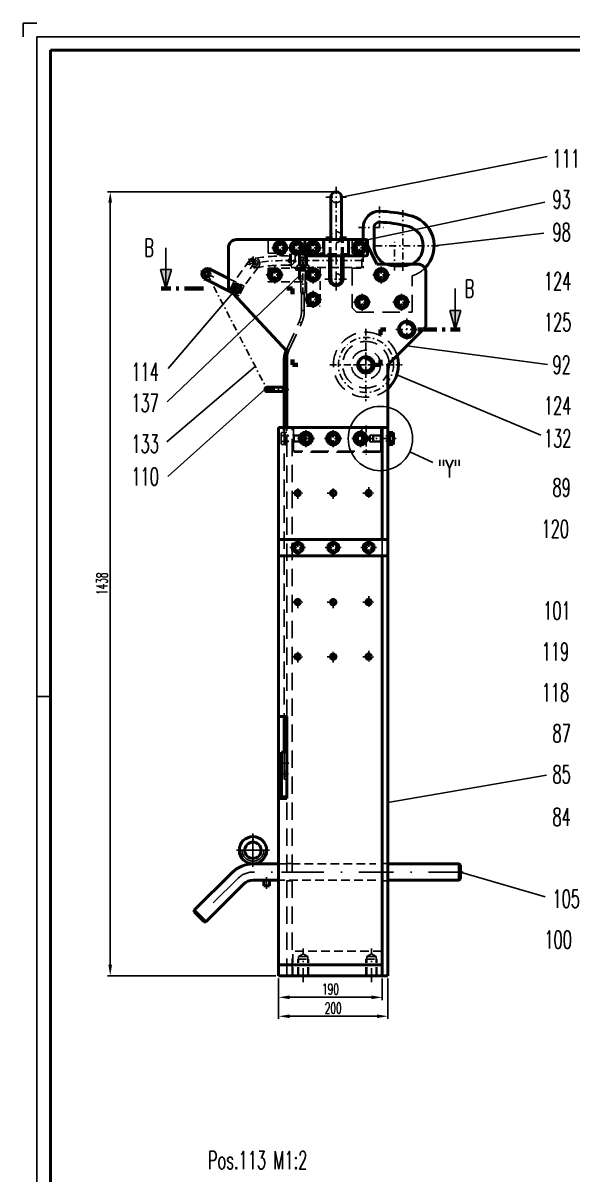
# Model space of a CAD drawing. Extents: x -620 to 569, y 5788 to 6629.
# Drawn here: x -620.4 to -418.9, y 6206.3 to 6628.8 of the extents above; entities that cross this region are included whole.
import ezdxf

# ---------------------------------------------------------------- set-up
doc = ezdxf.new("R2010")
doc.units = 0
doc.linetypes.add('STRICHPUNKT', pattern=[25.4, 12.7, -6.35, 0, -6.35])
doc.linetypes.add('VERDECKT', pattern=[9.525, 6.35, -3.175])
doc.layers.get('Defpoints').update_dxf_attribs({"linetype": 'CONTINUOUS'})
for name, color, linetype, lineweight in [('ACHSE', 150, 'STRICHPUNKT', 25), ('BEM', 6, 'CONTINUOUS', 25), ('SCHNITT', 1, 'STRICHPUNKT', 60), ('SCHRAFFUR', 252, 'CONTINUOUS', 13), ('TEXT_7', 1, 'CONTINUOUS', 60), ('VERDECKT', 2, 'VERDECKT', 25), ('VOLL_03', 6, 'CONTINUOUS', 25), ('VOLL_05', 7, 'CONTINUOUS', 40)]:
    doc.layers.add(name, color=color, linetype=linetype, lineweight=lineweight)
doc.layers.add('UMRISS05', color=3, linetype='CONTINUOUS')
doc.styles.add('ROMANS', font='romans.shx', dxfattribs={"width": 0.6, "height": 80})
doc.styles.get("Standard").update_dxf_attribs({"font": 'romans.shx', "width": 0.6})
doc.dimstyles.get("Standard").update_dxf_attribs({"dimtxt": 4, "dimasz": 4, "dimexe": 1, "dimexo": 1, "dimgap": 1, "dimtad": 1, "dimdsep": 46, "dimtxsty": 'Standard', "dimcen": 0, "dimclrd": 256, "dimclre": 256, "dimclrt": 256, "dimazin": 0, "dimtfac": 1, "dimtmove": 0, "dimatfit": 3, "dimfxl": 0, "dimtolj": 1, "dimtzin": 0, "dimarcsym": 0})

# ---------------------------------------------------------------- blocks, each defined once
blk = doc.blocks.new('*D211')
at = {"layer": 'BEM', "lineweight": -2}
for p, q in [((-526.71, 6278.43), (-526.71, 6263.55)), ((-486.71, 6278.43), (-486.71, 6263.55)), ((-522.71, 6264.55), (-490.71, 6264.55))]:
    blk.add_line(p, q, dxfattribs=at)
at = {"layer": 'BEM'}
for points in [[(-522.71, 6265.22), (-522.71, 6263.88), (-526.71, 6264.55)], [(-490.71, 6265.22), (-490.71, 6263.88), (-486.71, 6264.55)]]:
    blk.add_solid(points, dxfattribs=at)
at = {"layer": 'Defpoints', "color": 0}
for p in [(-526.71, 6279.43), (-486.71, 6279.43), (-486.71, 6264.55)]:
    blk.add_point(p, dxfattribs=at)
at = {"layer": 'BEM', "insert": (-506.71, 6267.55), "char_height": 4, "attachment_point": 5}
blk.add_mtext('\\A1;200', dxfattribs=at)
blk = doc.blocks.new('*D210')
at = {"layer": 'BEM', "lineweight": -2}
for p, q in [((-526.71, 6278.43), (-526.71, 6270.5)), ((-488.71, 6278.43), (-488.71, 6270.5)), ((-522.71, 6271.5), (-492.71, 6271.5))]:
    blk.add_line(p, q, dxfattribs=at)
at = {"layer": 'BEM'}
for points in [[(-522.71, 6272.17), (-522.71, 6270.83), (-526.71, 6271.5)], [(-492.71, 6272.17), (-492.71, 6270.83), (-488.71, 6271.5)]]:
    blk.add_solid(points, dxfattribs=at)
at = {"layer": 'Defpoints', "color": 0}
for p in [(-526.71, 6279.43), (-488.71, 6279.43), (-488.71, 6271.5)]:
    blk.add_point(p, dxfattribs=at)
at = {"layer": 'BEM', "insert": (-507.71, 6274.5), "char_height": 4, "attachment_point": 5}
blk.add_mtext('\\A1;190', dxfattribs=at)
blk = doc.blocks.new('*D191')
at = {"layer": 'BEM', "lineweight": -2}
for p, q in [((-506.61, 6566.93), (-589.43, 6566.93)), ((-588.43, 6283.43), (-588.43, 6562.93)), ((-527.71, 6279.43), (-589.43, 6279.43))]:
    blk.add_line(p, q, dxfattribs=at)
at = {"layer": 'BEM'}
for points in [[(-589.1, 6562.93), (-587.77, 6562.93), (-588.43, 6566.93)], [(-589.1, 6283.43), (-587.77, 6283.43), (-588.43, 6279.43)]]:
    blk.add_solid(points, dxfattribs=at)
at = {"layer": 'Defpoints', "color": 0}
for p in [(-588.43, 6566.93), (-505.61, 6566.93), (-526.71, 6279.43)]:
    blk.add_point(p, dxfattribs=at)
at = {"layer": 'BEM', "insert": (-591.43, 6423.18), "char_height": 4, "attachment_point": 5, "rotation": 90}
blk.add_mtext('\\A1;1438', dxfattribs=at)

msp = doc.modelspace()

# ---------------------------------------------------------------- linework, layer by layer
at = {"layer": 'ACHSE', "ltscale": 0.2}
for p, q in [((-505.6148, 6568.7257), (-505.6148, 6531.1417)), ((-509.4068, 6564.9337), (-501.8228, 6564.9337)), ((-489.7148, 6561.5338), (-489.7148, 6552.1361)), ((-481.2148, 6560.2033), (-481.2148, 6538.0032)), ((-497.4149, 6553.8337), (-488.101, 6553.8337)), ((-526.1148, 6549.5499), (-526.1148, 6543.3176)), ((-520.1148, 6549.5499), (-520.1148, 6543.3176)), ((-514.1148, 6549.5499), (-514.1148, 6543.3176)), ((-501.8228, 6550.3337), (-509.4068, 6550.3337)), ((-497.1148, 6549.5499), (-497.1148, 6543.3176)), ((-484.2148, 6538.0094), (-484.2148, 6548.6417)), ((-529.231, 6546.4337), (-522.9987, 6546.4337)), ((-523.231, 6546.4337), (-516.9987, 6546.4337)), ((-517.7628, 6538.5976), (-517.7628, 6544.7536)), ((-517.231, 6546.4337), (-510.9987, 6546.4337)), ((-500.231, 6546.4337), (-493.9987, 6546.4337)), ((-468.1051, 6547.0936), (-493.2853, 6547.0936)), ((-537.7403, 6542.3058), (-533.5189, 6539.1876)), ((-537.1887, 6538.636), (-534.0705, 6542.8574)), ((-536.079, 6543.2588), (-535.1802, 6538.2346)), ((-496.2788, 6541.6752), (-524.1698, 6541.6752)), ((-522.5759, 6544.2257), (-522.7497, 6539.1247)), ((-522.6628, 6542.5903), (-522.6628, 6540.7601)), ((-517.8148, 6529.247), (-517.8148, 6543.8599)), ((-517.8148, 6529.247), (-517.8148, 6543.8599)), ((-550.5091, 6535.6102), (-555.2079, 6537.9481)), ((-551.6896, 6539.1285), (-554.0274, 6534.4298)), ((-552.8585, 6536.7791), (-530.9148, 6494.4337)), ((-531.231, 6536.4337), (-524.9987, 6536.4337)), ((-528.1148, 6539.5499), (-528.1148, 6533.3176)), ((-517.231, 6536.4337), (-510.9987, 6536.4337)), ((-514.1148, 6539.5499), (-514.1148, 6533.3176)), ((-492.231, 6536.4337), (-485.9987, 6536.4337)), ((-489.1148, 6539.5499), (-489.1148, 6533.3176)), ((-540.5332, 6530.6468), (-543.6965, 6532.2207)), ((-541.3279, 6533.0154), (-542.9017, 6529.8521)), ((-542.1148, 6533.666), (-542.1148, 6529.2015)), ((-509.8213, 6534.9337), (-501.4083, 6534.9337)), ((-501.8228, 6534.9337), (-509.4068, 6534.9337)), ((-505.6148, 6530.7272), (-505.6148, 6535.52)), ((-544.3471, 6531.4337), (-539.8826, 6531.4337)), ((-517.231, 6527.4337), (-510.9987, 6527.4337)), ((-514.1148, 6530.5499), (-514.1148, 6524.3176)), ((-496.1148, 6529.5499), (-496.1148, 6523.3176)), ((-481.7148, 6529.5499), (-481.7148, 6523.3176)), ((-499.231, 6526.4337), (-492.9987, 6526.4337)), ((-484.831, 6526.4337), (-478.5987, 6526.4337)), ((-479.7148, 6520.4261), (-479.7148, 6512.4414)), ((-494.7148, 6516.7266), (-494.7148, 6490.1409)), ((-483.7072, 6516.4337), (-475.7225, 6516.4337)), ((-494.7148, 6507.4261), (-494.7148, 6499.4414)), ((-508.0077, 6503.4337), (-481.422, 6503.4337)), ((-498.7072, 6503.4337), (-490.7225, 6503.4337)), ((-522.9731, 6494.4337), (-532.2695, 6494.4337)), ((-530.9148, 6495.7884), (-530.9148, 6493.0791)), ((-494.6148, 6481.1865), (-494.6148, 6470.5468)), ((-516.7148, 6473.3005), (-516.7148, 6479.567)), ((-506.7148, 6473.3005), (-506.7148, 6479.567)), ((-496.7148, 6479.567), (-496.7148, 6473.3005)), ((-519.8481, 6476.4337), (-513.5815, 6476.4337)), ((-509.8481, 6476.4337), (-503.5815, 6476.4337)), ((-499.8481, 6476.4337), (-483.6013, 6476.4337)), ((-521.8779, 6456.4337), (-517.5517, 6456.4337)), ((-519.7148, 6454.2706), (-519.7148, 6458.5969)), ((-508.8779, 6456.4337), (-504.5517, 6456.4337)), ((-506.7148, 6454.2706), (-506.7148, 6458.5969)), ((-495.8779, 6456.4337), (-491.5517, 6456.4337)), ((-493.7148, 6458.5969), (-493.7148, 6454.2706)), ((-519.7148, 6439.3189), (-519.7148, 6433.5486)), ((-506.7148, 6439.3189), (-506.7148, 6433.5486)), ((-493.7148, 6439.3189), (-493.7148, 6433.5486)), ((-522.6, 6436.4337), (-516.8296, 6436.4337)), ((-509.6, 6436.4337), (-503.8296, 6436.4337)), ((-496.6, 6436.4337), (-490.8296, 6436.4337)), ((-519.7148, 6414.2706), (-519.7148, 6418.5969)), ((-506.7148, 6414.2706), (-506.7148, 6418.5969)), ((-493.7148, 6418.5969), (-493.7148, 6414.2706)), ((-521.8779, 6416.4337), (-517.5517, 6416.4337)), ((-508.8779, 6416.4337), (-504.5517, 6416.4337)), ((-495.8779, 6416.4337), (-491.5517, 6416.4337)), ((-521.8779, 6396.4337), (-517.5517, 6396.4337)), ((-519.7148, 6394.2706), (-519.7148, 6398.5969)), ((-508.8779, 6396.4337), (-504.5517, 6396.4337)), ((-506.7148, 6394.2706), (-506.7148, 6398.5969)), ((-495.8779, 6396.4337), (-491.5517, 6396.4337)), ((-493.7148, 6398.5969), (-493.7148, 6394.2706))]:
    msp.add_line(p, q, dxfattribs=at)
at = {"layer": 'ACHSE'}
for p, q in [((-522.9481, 6357.3896), (-526.4389, 6357.3896)), ((-525.4031, 6353.4875), (-523.1091, 6353.4875)), ((-536.1148, 6331.5284), (-536.1148, 6319.3391)), ((-542.2095, 6325.4337), (-530.0202, 6325.4337)), ((-459.1148, 6317.4337), (-536.0437, 6317.4337)), ((-519.7148, 6317.4337), (-525.7148, 6317.4337)), ((-484.7148, 6317.4337), (-490.7148, 6317.4337)), ((-541.7006, 6315.0906), (-556.4996, 6300.2916)), ((-531.1148, 6315.6), (-531.1148, 6311.329))]:
    msp.add_line(p, q, dxfattribs=at)
at = {"layer": 'ACHSE', "ltscale": 0.4}
for p, q in [((-517.7148, 6277.0537), (-517.7148, 6289.3518)), ((-492.7148, 6277.0537), (-492.7148, 6289.3518))]:
    msp.add_line(p, q, dxfattribs=at)
at = {"layer": 'ACHSE', "ltscale": 0.2}
msp.add_circle((-494.7148, 6503.4337), 10.1, dxfattribs=at)
at = {"layer": 'ACHSE'}
msp.add_circle((-536.1148, 6325.4337), 4, dxfattribs=at)
at = {"layer": 'ACHSE', "ltscale": 0.2}
msp.add_arc((-524.7638, 6480.011), 61.7, 85.678626, 102.513068, dxfattribs=at)
at = {"layer": 'ACHSE'}
msp.add_arc((-536.0437, 6309.4337), 8, 90, 135, dxfattribs=at)
at = {"layer": 'BEM'}
for p, q in [((-503.6148, 6564.9337), (-428.2773, 6579.8492)), ((-494.2905, 6549.258), (-429.1797, 6563.1909)), ((-469.7148, 6547.0936), (-429.4968, 6551.7516)), ((-567.5119, 6489.876), (-519.3648, 6535.9337)), ((-542.1148, 6531.4337), (-567.1883, 6502.0973)), ((-479.7148, 6510.4337), (-428.1994, 6503.633)), ((-535.2728, 6502.8434), (-567.6371, 6475.285)), ((-430.6123, 6477.6847), (-483.3579, 6499.85)), ((-531.7148, 6494.4337), (-567.3378, 6462.4868)), ((-470.1885, 6467.666), (-478.6674, 6471.5326)), ((-486.7148, 6342.9307), (-428.5373, 6352.9556)), ((-460.1148, 6317.4337), (-429.0184, 6308.3244))]:
    msp.add_line(p, q, dxfattribs=at)
msp.add_circle((-489.4148, 6476.4337), 11.8122, dxfattribs=at)
for centre in [(-519.7148, 6456.4337), (-506.7148, 6456.4337), (-493.7148, 6456.4337), (-519.7148, 6416.4337), (-506.7148, 6416.4337), (-493.7148, 6416.4337), (-519.7148, 6396.4337), (-506.7148, 6396.4337), (-493.7148, 6396.4337)]:
    msp.add_arc(centre, 1.2, 75, 345, dxfattribs=at)
at = {"layer": 'SCHNITT'}
for p, q in [((-566.2541, 6531.4337), (-569.7541, 6531.4337)), ((-563.2541, 6531.4337), (-564.2541, 6531.4337)), ((-554.2541, 6531.4337), (-561.2541, 6531.4337)), ((-523.6539, 6531.4337), (-521.6539, 6531.4337)), ((-521.6539, 6529.4337), (-521.6539, 6531.4337)), ((-489.3886, 6514.4337), (-489.3886, 6516.4337)), ((-487.3886, 6516.4337), (-489.3886, 6516.4337)), ((-475.7225, 6516.4337), (-468.7225, 6516.4337)), ((-466.7225, 6516.4337), (-465.7225, 6516.4337)), ((-463.7225, 6516.4337), (-460.2225, 6516.4337)), ((-521.6539, 6503.4337), (-521.6539, 6505.4337)), ((-519.6539, 6503.4337), (-521.6539, 6503.4337)), ((-489.3886, 6503.4337), (-491.3886, 6503.4337)), ((-489.3886, 6505.2839), (-489.3886, 6503.4337))]:
    msp.add_line(p, q, dxfattribs=at)
at = {"layer": 'SCHRAFFUR'}
msp.add_line((-524.7148, 6504.7745), (-523.7148, 6504.7745), dxfattribs=at)
at = {"layer": 'UMRISS05'}
for p, q in [((-568.0041, 6531.4337), (-568.0041, 6546.4337)), ((-568.0041, 6538.4337), (-570.0041, 6538.4337)), ((-570.0041, 6538.4337), (-568.0041, 6531.4337)), ((-568.0041, 6538.4337), (-566.0041, 6538.4337)), ((-566.0041, 6538.4337), (-568.0041, 6531.4337)), ((-461.9725, 6516.4337), (-461.9725, 6531.4337)), ((-461.9725, 6523.4337), (-463.9725, 6523.4337)), ((-463.9725, 6523.4337), (-461.9725, 6516.4337)), ((-461.9725, 6523.4337), (-459.9725, 6523.4337)), ((-459.9725, 6523.4337), (-461.9725, 6516.4337))]:
    msp.add_line(p, q, dxfattribs=at)
for points in [[(-566.0041, 6538.4337), (-570.0041, 6538.4337), (-568.0041, 6531.4337)], [(-463.9725, 6523.4337), (-459.9725, 6523.4337), (-461.9725, 6516.4337)]]:
    msp.add_solid(points, dxfattribs=at)
at = {"layer": 'VERDECKT'}
for p, q in [((-530.5148, 6549.4337), (-530.5148, 6544.4337)), ((-499.7148, 6549.4337), (-499.7148, 6544.4337)), ((-494.1148, 6547.3883), (-495.1148, 6549.4337)), ((-530.5148, 6544.4337), (-510.5148, 6544.4337)), ((-519.2128, 6544.1752), (-519.3128, 6544.0752)), ((-519.3128, 6544.0752), (-519.3128, 6539.9752)), ((-516.3128, 6544.1752), (-519.2128, 6544.1752)), ((-518.7128, 6544.0752), (-518.8128, 6544.1752)), ((-518.7128, 6544.0752), (-518.7128, 6539.5752)), ((-516.8128, 6544.0752), (-518.7128, 6544.0752)), ((-518.6148, 6530.0183), (-518.6148, 6542.2183)), ((-517.0148, 6530.0183), (-517.0148, 6542.2183)), ((-516.8128, 6544.0752), (-516.7128, 6544.1752)), ((-516.8128, 6544.0752), (-516.8128, 6539.5752)), ((-516.2128, 6544.0752), (-516.3128, 6544.1752)), ((-516.2128, 6544.0752), (-516.2128, 6539.9752)), ((-519.9128, 6539.8752), (-519.8128, 6539.9752)), ((-519.9128, 6539.8752), (-519.9128, 6539.2752)), ((-519.9128, 6539.2752), (-519.8128, 6539.1752)), ((-515.7128, 6539.9752), (-519.8128, 6539.9752)), ((-519.8128, 6539.1752), (-515.7128, 6539.1752)), ((-519.1128, 6539.1752), (-518.7128, 6539.5752)), ((-518.7648, 6538.9337), (-518.7648, 6533.9337)), ((-518.7648, 6538.9337), (-518.7648, 6533.9337)), ((-518.7128, 6539.5752), (-516.8128, 6539.5752)), ((-516.8648, 6538.9337), (-516.8648, 6533.9337)), ((-516.8648, 6538.9337), (-516.8648, 6533.9337)), ((-516.4128, 6539.1752), (-516.8128, 6539.5752)), ((-515.6128, 6539.8752), (-515.7128, 6539.9752)), ((-515.7128, 6539.1752), (-515.6128, 6539.2752)), ((-515.6128, 6539.8752), (-515.6128, 6539.2752)), ((-499.7148, 6538.9337), (-499.7148, 6524.4337)), ((-484.2148, 6539.5936), (-481.2148, 6539.5936)), ((-477.7148, 6522.8337), (-477.7148, 6536.1392)), ((-543.0145, 6534.1153), (-544.6156, 6530.8972)), ((-516.5148, 6533.9337), (-516.5148, 6524.9337)), ((-543.8306, 6530.0536), (-541.2151, 6528.7522)), ((-518.6148, 6530.0183), (-517.0148, 6530.0183)), ((-518.3148, 6523.3469), (-518.3148, 6530.0183)), ((-517.3148, 6523.3469), (-517.3148, 6530.0183)), ((-518.3148, 6523.3469), (-517.3148, 6523.3469)), ((-499.7148, 6524.4337), (-498.1148, 6522.8337)), ((-523.719, 6509.3478), (-519.2201, 6519.1893)), ((-519.2201, 6519.1893), (-518.3106, 6518.7736)), ((-498.1148, 6522.8337), (-477.7148, 6522.8337)), ((-522.8096, 6508.9321), (-518.3106, 6518.7736)), ((-523.719, 6509.3478), (-522.8096, 6508.9321)), ((-524.7148, 6480.4337), (-524.7148, 6374.4337)), ((-523.7148, 6374.4337), (-523.7148, 6480.4337)), ((-521.7148, 6279.4337), (-521.7148, 6480.4337)), ((-496.2148, 6480.4337), (-496.2148, 6471.4337)), ((-489.2148, 6471.8337), (-521.2148, 6471.8337)), ((-489.6148, 6471.4337), (-520.8148, 6471.4337)), ((-523.7148, 6279.4337), (-523.7148, 6344.4337))]:
    msp.add_line(p, q, dxfattribs=at)
at = {"layer": 'VERDECKT', "ltscale": 0.5}
for p, q in [((-510.5148, 6549.4337), (-510.5148, 6544.4337)), ((-508.1148, 6543.4337), (-508.1148, 6549.4337)), ((-507.6148, 6543.4337), (-507.6148, 6549.4337)), ((-503.6148, 6543.4337), (-503.6148, 6549.4337)), ((-503.1148, 6543.4337), (-503.1148, 6549.4337)), ((-499.7148, 6544.4337), (-495.7148, 6544.4337)), ((-495.7148, 6544.4337), (-495.7148, 6538.9337)), ((-537.2383, 6541.935), (-543.0145, 6534.1153)), ((-522.1628, 6544.1752), (-522.1628, 6542.6752)), ((-496.1628, 6544.1752), (-522.1628, 6544.1752)), ((-522.1628, 6542.6752), (-522.1628, 6539.1752)), ((-520.6628, 6544.1752), (-520.6628, 6539.1752)), ((-518.7128, 6544.1752), (-518.7128, 6539.1752)), ((-518.7128, 6544.1752), (-518.7128, 6539.1752)), ((-516.8128, 6544.1752), (-516.8128, 6539.1752)), ((-516.8128, 6544.1752), (-516.8128, 6539.1752)), ((-496.1628, 6539.1752), (-496.1628, 6544.1752)), ((-534.0209, 6539.5584), (-539.378, 6532.306)), ((-530.5148, 6538.9337), (-530.5148, 6533.9337)), ((-530.5148, 6538.9337), (-511.5148, 6538.9337)), ((-522.1628, 6539.1752), (-496.1628, 6539.1752)), ((-520.3648, 6538.9337), (-520.3648, 6538.1337)), ((-520.3648, 6538.7337), (-515.2648, 6538.7337)), ((-520.3648, 6538.1337), (-515.2648, 6538.1337)), ((-519.5648, 6538.1337), (-519.3648, 6537.9337)), ((-519.3648, 6537.9337), (-516.2648, 6537.9337)), ((-519.3648, 6537.9337), (-519.3648, 6533.9337)), ((-516.0648, 6538.1337), (-516.2648, 6537.9337)), ((-516.2648, 6537.9337), (-516.2648, 6533.9337)), ((-515.2648, 6538.9337), (-515.2648, 6538.1337)), ((-511.5148, 6538.9337), (-511.5148, 6524.9337)), ((-499.7148, 6538.9337), (-495.7148, 6538.9337)), ((-545.1148, 6535.1602), (-539.378, 6532.306)), ((-539.4333, 6532.3334), (-541.2151, 6528.7522)), ((-530.5148, 6533.9337), (-516.5148, 6533.9337)), ((-516.5148, 6524.9337), (-511.5148, 6524.9337)), ((-525.7779, 6474.8004), (-525.7779, 6478.0671)), ((-524.3563, 6478.6116), (-525.6173, 6478.6116)), ((-524.3563, 6477.5226), (-525.6173, 6477.5226)), ((-524.3563, 6478.2829), (-524.3563, 6478.6116)), ((-524.3563, 6474.384), (-524.3563, 6478.6116)), ((-524.2148, 6477.987), (-524.3563, 6477.987)), ((-524.0148, 6478.8337), (-524.2148, 6478.6337)), ((-524.2148, 6474.2337), (-524.2148, 6478.6337)), ((-524.2148, 6474.8805), (-524.2148, 6477.987)), ((-524.0148, 6474.0337), (-524.0148, 6478.8337)), ((-523.7148, 6478.8337), (-524.0148, 6478.8337)), ((-523.7148, 6474.0337), (-523.7148, 6478.8337)), ((-518.4356, 6477.6337), (-523.7148, 6477.6337)), ((-518.2148, 6477.4129), (-523.7148, 6477.4129)), ((-521.2148, 6477.8837), (-521.0148, 6477.6837)), ((-521.0148, 6475.1837), (-521.0148, 6477.6837)), ((-517.2148, 6477.6837), (-521.0148, 6477.6837)), ((-518.4356, 6477.6337), (-518.4356, 6475.2337)), ((-518.4356, 6477.6337), (-518.2148, 6477.4129)), ((-518.2148, 6475.4545), (-518.2148, 6477.4129)), ((-517.2148, 6477.6837), (-516.4637, 6476.4337)), ((-517.2148, 6477.6837), (-517.2148, 6475.1837)), ((-493.2148, 6477.6837), (-493.9659, 6476.4337)), ((-493.2148, 6477.6837), (-493.2148, 6475.1837)), ((-493.2148, 6477.6837), (-489.4148, 6477.6837)), ((-491.994, 6477.6337), (-492.2148, 6477.4129)), ((-492.2148, 6475.4545), (-492.2148, 6477.4129)), ((-492.2148, 6477.4129), (-486.7148, 6477.4129)), ((-491.994, 6477.6337), (-491.994, 6475.2337)), ((-491.994, 6477.6337), (-486.7148, 6477.6337)), ((-489.2148, 6477.8837), (-489.4148, 6477.6837)), ((-489.4148, 6475.1837), (-489.4148, 6477.6837)), ((-524.3563, 6475.3448), (-525.6173, 6475.3448)), ((-524.3563, 6474.2559), (-525.6173, 6474.2559)), ((-524.2148, 6474.8805), (-524.3563, 6474.8805)), ((-524.3563, 6474.7127), (-524.3563, 6474.2559)), ((-524.2148, 6474.2337), (-524.0148, 6474.0337)), ((-523.7148, 6474.0337), (-524.0148, 6474.0337)), ((-518.2148, 6475.4545), (-523.7148, 6475.4545)), ((-518.4356, 6475.2337), (-523.7148, 6475.2337)), ((-521.2148, 6474.9837), (-521.0148, 6475.1837)), ((-517.2148, 6475.1837), (-521.0148, 6475.1837)), ((-518.4356, 6475.2337), (-518.2148, 6475.4545)), ((-517.2148, 6475.1837), (-516.4637, 6476.4337)), ((-493.2148, 6475.1837), (-493.9659, 6476.4337)), ((-493.2148, 6475.1837), (-489.4148, 6475.1837)), ((-491.994, 6475.2337), (-492.2148, 6475.4545)), ((-492.2148, 6475.4545), (-486.7148, 6475.4545)), ((-491.994, 6475.2337), (-486.7148, 6475.2337)), ((-489.2148, 6474.9837), (-489.4148, 6475.1837)), ((-526.7148, 6320.4337), (-491.1148, 6320.4337)), ((-521.7148, 6320.6337), (-523.7148, 6320.6337)), ((-486.7148, 6320.6337), (-488.7148, 6320.6337)), ((-491.1148, 6314.4337), (-526.7148, 6314.4337)), ((-521.7148, 6314.2337), (-523.7148, 6314.2337)), ((-486.7148, 6314.2337), (-488.7148, 6314.2337)), ((-521.5148, 6279.4337), (-521.5148, 6288.4337)), ((-488.9148, 6288.4337), (-521.5148, 6288.4337)), ((-517.7148, 6287.433), (-519.4088, 6286.4152)), ((-517.7148, 6287.433), (-516.0208, 6286.4152)), ((-492.7148, 6287.433), (-494.4088, 6286.4152)), ((-492.7148, 6287.433), (-491.0208, 6286.4152)), ((-488.9148, 6288.4337), (-488.9148, 6279.4337)), ((-519.7148, 6285.433), (-515.7148, 6285.433)), ((-519.7148, 6279.4337), (-519.7148, 6285.433)), ((-519.4088, 6286.4152), (-516.0208, 6286.4152)), ((-519.4088, 6279.4337), (-519.4088, 6286.4152)), ((-516.0208, 6279.4337), (-516.0208, 6286.4152)), ((-515.7148, 6279.4337), (-515.7148, 6285.433)), ((-494.7148, 6279.4337), (-494.7148, 6285.433)), ((-494.7148, 6285.433), (-490.7148, 6285.433)), ((-494.4088, 6279.4337), (-494.4088, 6286.4152)), ((-494.4088, 6286.4152), (-491.0208, 6286.4152)), ((-491.0208, 6279.4337), (-491.0208, 6286.4152)), ((-490.7148, 6279.4337), (-490.7148, 6285.433))]:
    msp.add_line(p, q, dxfattribs=at)
at = {"layer": 'VERDECKT', "ltscale": 2}
for p, q in [((-524.7148, 6495.2337), (-524.7148, 6493.6337)), ((-521.2148, 6480.4337), (-521.2148, 6471.8337)), ((-489.2148, 6480.4337), (-489.2148, 6471.8337)), ((-521.2148, 6471.8337), (-520.8148, 6471.4337)), ((-489.6148, 6471.4337), (-489.2148, 6471.8337)), ((-488.7148, 6439.4337), (-488.7148, 6433.4337)), ((-524.7148, 6361.3896), (-524.7148, 6351.4875)), ((-524.7148, 6354.3375), (-523.7148, 6354.3375)), ((-524.7148, 6352.6375), (-523.7148, 6352.6375)), ((-524.7148, 6351.4875), (-523.7148, 6351.4875))]:
    msp.add_line(p, q, dxfattribs=at)
at = {"layer": 'VERDECKT', "ltscale": 0.5}
for centre, radius in [((-505.6148, 6550.3337), 2), ((-526.1148, 6546.4337), 1.5647), ((-526.1148, 6546.4337), 1.3), ((-526.1148, 6546.4337), 1.2), ((-520.1148, 6546.4337), 1.5647), ((-520.1148, 6546.4337), 1.3), ((-520.1148, 6546.4337), 1.2), ((-514.1148, 6546.4337), 1.5647), ((-514.1148, 6546.4337), 1.3), ((-514.1148, 6546.4337), 1.2), ((-497.1148, 6546.4337), 1.5647), ((-497.1148, 6546.4337), 1.3), ((-497.1148, 6546.4337), 1.2), ((-535.6296, 6540.7467), 1.3), ((-535.6296, 6540.7467), 0.65), ((-535.6296, 6540.7467), 0.6), ((-535.6296, 6540.7467), 0.478), ((-522.6628, 6541.6752), 0.6), ((-522.6628, 6541.6752), 0.5), ((-528.1148, 6536.4337), 1.5647), ((-528.1148, 6536.4337), 1.3), ((-528.1148, 6536.4337), 1.2), ((-514.1148, 6536.4337), 1.5647), ((-514.1148, 6536.4337), 1.3), ((-514.1148, 6536.4337), 1.2), ((-514.1148, 6527.4337), 1.5647), ((-514.1148, 6527.4337), 1.3), ((-514.1148, 6527.4337), 1.2), ((-516.7148, 6476.4337), 1.5647), ((-516.7148, 6476.4337), 1.3), ((-516.7148, 6476.4337), 1.2), ((-506.7148, 6476.4337), 1.5647), ((-506.7148, 6476.4337), 1.3), ((-506.7148, 6476.4337), 1.2), ((-496.7148, 6476.4337), 1.5647), ((-496.7148, 6476.4337), 1.3), ((-496.7148, 6476.4337), 1.2)]:
    msp.add_circle(centre, radius, dxfattribs=at)
at = {"layer": 'VERDECKT', "ltscale": 0.2}
for centre, radius in [((-489.1148, 6536.4337), 1.5647), ((-489.1148, 6536.4337), 1.3), ((-489.1148, 6536.4337), 1.2), ((-496.1148, 6526.4337), 1.5647), ((-496.1148, 6526.4337), 1.3), ((-496.1148, 6526.4337), 1.2), ((-481.7148, 6526.4337), 1.5647), ((-481.7148, 6526.4337), 1.3), ((-481.7148, 6526.4337), 1.2), ((-519.7148, 6436.4337), 1.5647), ((-519.7148, 6436.4337), 1.3), ((-519.7148, 6436.4337), 1.2), ((-506.7148, 6436.4337), 1.5647), ((-506.7148, 6436.4337), 1.3), ((-506.7148, 6436.4337), 1.2), ((-493.7148, 6436.4337), 1.5647), ((-493.7148, 6436.4337), 1.3), ((-493.7148, 6436.4337), 1.2)]:
    msp.add_circle(centre, radius, dxfattribs=at)
at = {"layer": 'VERDECKT'}
for centre, radius in [((-542.1148, 6531.4337), 1.1), ((-542.1148, 6531.4337), 1), ((-479.7148, 6516.4337), 2.1), ((-479.7148, 6516.4337), 2), ((-494.7148, 6503.5036), 8.5302), ((-494.7148, 6503.5036), 5.3302), ((-494.7148, 6503.4337), 2.1), ((-494.7148, 6503.4337), 2.1), ((-494.7148, 6503.4337), 2)]:
    msp.add_circle(centre, radius, dxfattribs=at)
for centre, radius, start, end in [((-505.6148, 6564.9337), 2, 180, 0), ((-484.2148, 6547.0936), 7.5, 242.620761, 270), ((-481.2148, 6547.0936), 7.5, 270, 297.379239), ((-481.2148, 6547.0936), 11.5, 287.718932, 314.777214), ((-528.3148, 6523.3469), 10, 335.432829, 0), ((-528.3148, 6523.3469), 11, 335.432829, 0), ((-494.7148, 6503.5036), 11.9302, 16.425384, 312.110991), ((-513.7148, 6504.7745), 11, 155.432829, 158.973409), ((-513.7148, 6504.7745), 10, 155.432829, 180)]:
    msp.add_arc(centre, radius, start, end, dxfattribs=at)
at = {"layer": 'VERDECKT', "ltscale": 0.5}
for centre, radius, start, end in [((-526.1148, 6546.4337), 0.986, 75, 345), ((-520.1148, 6546.4337), 0.986, 75, 345), ((-514.1148, 6546.4337), 0.986, 75, 345), ((-497.1148, 6546.4337), 0.986, 75, 345), ((-535.6296, 6540.7467), 1.7, 100.14309, 280.14309), ((-535.6296, 6540.7467), 2, 323.547796, 143.547796), ((-535.6296, 6540.7467), 0.6, 259.095847, 169.095847), ((-524.7638, 6480.011), 63.4, 88.048604, 100.14309), ((-522.6628, 6541.6752), 1.7, 268.048604, 88.048604), ((-517.8148, 6542.2183), 0.8, 0, 180), ((-517.8148, 6542.2183), 0.8, 0, 180), ((-524.7638, 6480.011), 60, 88.048604, 100.14309), ((-528.1148, 6536.4337), 0.986, 75, 345), ((-514.1148, 6536.4337), 0.986, 75, 345), ((-505.6148, 6534.9337), 2, 0, 180), ((-514.1148, 6527.4337), 0.986, 75, 345), ((-524.7747, 6478.0671), 1.0032, 147.13278, 212.86722), ((-522.0058, 6476.4337), 3.7721, 163.22135, 196.77865), ((-516.7148, 6476.4337), 0.986, 75, 345), ((-506.7148, 6476.4337), 0.986, 75, 345), ((-496.7148, 6476.4337), 0.986, 75, 345), ((-524.7747, 6474.8004), 1.0032, 147.13278, 212.86722)]:
    msp.add_arc(centre, radius, start, end, dxfattribs=at)
at = {"layer": 'VERDECKT', "ltscale": 0.2}
for centre in [(-489.1148, 6536.4337), (-496.1148, 6526.4337), (-481.7148, 6526.4337), (-519.7148, 6436.4337), (-506.7148, 6436.4337), (-493.7148, 6436.4337)]:
    msp.add_arc(centre, 0.986, 75, 345, dxfattribs=at)
at = {"layer": 'VERDECKT', "ltscale": 2}
msp.add_arc((-530.9148, 6494.4337), 0.8, 270, 90, dxfattribs=at)
at = {"layer": 'VOLL_03', "ltscale": 0.8}
for p, q in [((-620.3783, 6628.8285), (-620.3783, 6623.8285)), ((-615.3783, 6628.8285), (-620.3783, 6628.8285)), ((563.6217, 6623.8285), (-615.3783, 6623.8285)), ((-615.3783, 6623.8285), (-615.3783, 5792.8285))]:
    msp.add_line(p, q, dxfattribs=at)
at = {"layer": 'VOLL_03'}
msp.add_line((-615.3783, 6381.8285), (-610.3783, 6381.8285), dxfattribs=at)
at = {"layer": 'VOLL_05', "ltscale": 0.8}
for p, q in [((558.6217, 6618.8285), (-610.3783, 6618.8285)), ((-610.3783, 6618.8285), (-610.3783, 5797.8285))]:
    msp.add_line(p, q, dxfattribs=at)
at = {"layer": 'VOLL_05'}
for p, q in [((-507.6148, 6564.9337), (-507.6148, 6549.4337)), ((-503.6148, 6564.9337), (-503.6148, 6549.4337)), ((-495.7148, 6549.4337), (-495.7148, 6553.8337)), ((-491.7148, 6553.8337), (-491.7148, 6547.0936)), ((-542.1148, 6549.4337), (-508.1148, 6549.4337)), ((-528.0148, 6547.5307), (-526.1148, 6548.6277)), ((-524.2148, 6547.5307), (-526.1148, 6548.6277)), ((-522.0148, 6547.5307), (-520.1148, 6548.6277)), ((-518.2148, 6547.5307), (-520.1148, 6548.6277)), ((-517.1148, 6544.0337), (-517.1148, 6548.8337)), ((-516.5148, 6549.4337), (-494.7148, 6549.4337)), ((-516.0148, 6547.5307), (-514.1148, 6548.6277)), ((-512.2148, 6547.5307), (-514.1148, 6548.6277)), ((-510.1148, 6543.4337), (-510.1148, 6549.4337)), ((-503.1148, 6549.4337), (-495.1148, 6549.4337)), ((-501.1148, 6543.4337), (-501.1148, 6549.4337)), ((-499.0148, 6547.5307), (-497.1148, 6548.6277)), ((-495.2148, 6547.5307), (-497.1148, 6548.6277)), ((-494.1148, 6544.0337), (-494.1148, 6548.8337)), ((-545.1148, 6546.4337), (-545.1148, 6531.4337)), ((-528.0148, 6547.5307), (-528.0148, 6545.3368)), ((-528.0148, 6545.3368), (-526.1148, 6544.2398)), ((-524.2148, 6545.3368), (-526.1148, 6544.2398)), ((-524.2148, 6547.5307), (-524.2148, 6545.3368)), ((-522.0148, 6547.5307), (-522.0148, 6545.3368)), ((-522.0148, 6545.3368), (-520.1148, 6544.2398)), ((-518.2148, 6545.3368), (-520.1148, 6544.2398)), ((-518.2148, 6547.5307), (-518.2148, 6545.3368)), ((-516.0148, 6547.5307), (-516.0148, 6545.3368)), ((-516.0148, 6545.3368), (-514.1148, 6544.2398)), ((-512.2148, 6545.3368), (-514.1148, 6544.2398)), ((-512.2148, 6547.5307), (-512.2148, 6545.3368)), ((-499.0148, 6547.5307), (-499.0148, 6545.3368)), ((-499.0148, 6545.3368), (-497.1148, 6544.2398)), ((-495.2148, 6545.3368), (-497.1148, 6544.2398)), ((-495.2148, 6547.5307), (-495.2148, 6545.3368)), ((-494.1148, 6547.3883), (-490.7148, 6540.4337)), ((-516.5148, 6543.4337), (-494.7148, 6543.4337)), ((-508.1148, 6543.4337), (-508.1148, 6534.9337)), ((-507.6148, 6543.4337), (-507.6148, 6534.9337)), ((-503.6148, 6543.4337), (-503.6148, 6534.9337)), ((-503.1148, 6543.4337), (-503.1148, 6534.9337)), ((-490.7148, 6540.4337), (-475.7148, 6540.4337)), ((-545.1148, 6535.1602), (-551.9676, 6538.5698)), ((-530.0148, 6537.5307), (-528.1148, 6538.6277)), ((-530.0148, 6537.5307), (-530.0148, 6535.3368)), ((-526.2148, 6537.5307), (-528.1148, 6538.6277)), ((-526.2148, 6537.5307), (-526.2148, 6535.3368)), ((-516.0148, 6537.5307), (-514.1148, 6538.6277)), ((-516.0148, 6537.5307), (-516.0148, 6535.3368)), ((-516.0148, 6537.5307), (-516.0148, 6535.3368)), ((-512.2148, 6537.5307), (-514.1148, 6538.6277)), ((-512.2148, 6537.5307), (-512.2148, 6535.3368)), ((-491.0148, 6537.5307), (-489.1148, 6538.6277)), ((-491.0148, 6537.5307), (-491.0148, 6535.3368)), ((-487.2148, 6537.5307), (-489.1148, 6538.6277)), ((-487.2148, 6537.5307), (-487.2148, 6535.3368)), ((-472.7148, 6537.4337), (-472.7148, 6517.4337)), ((-543.8306, 6530.0536), (-553.7494, 6534.9885)), ((-530.0148, 6535.3368), (-528.1148, 6534.2398)), ((-526.2148, 6535.3368), (-528.1148, 6534.2398)), ((-516.0148, 6535.3368), (-514.1148, 6534.2398)), ((-512.2148, 6535.3368), (-514.1148, 6534.2398)), ((-491.0148, 6535.3368), (-489.1148, 6534.2398)), ((-487.2148, 6535.3368), (-489.1148, 6534.2398)), ((-545.1148, 6531.4337), (-523.7148, 6508.4337)), ((-544.6156, 6530.8972), (-544.7963, 6530.534)), ((-516.0148, 6528.5307), (-514.1148, 6529.6277)), ((-516.0148, 6528.5307), (-516.0148, 6526.3368)), ((-512.2148, 6528.5307), (-514.1148, 6529.6277)), ((-512.2148, 6528.5307), (-512.2148, 6526.3368)), ((-498.0148, 6527.5307), (-496.1148, 6528.6277)), ((-498.0148, 6527.5307), (-498.0148, 6525.3368)), ((-494.2148, 6527.5307), (-496.1148, 6528.6277)), ((-494.2148, 6527.5307), (-494.2148, 6525.3368)), ((-483.6148, 6527.5307), (-481.7148, 6528.6277)), ((-483.6148, 6527.5307), (-483.6148, 6525.3368)), ((-479.8148, 6527.5307), (-481.7148, 6528.6277)), ((-479.8148, 6527.5307), (-479.8148, 6525.3368)), ((-516.0148, 6526.3368), (-514.1148, 6525.2398)), ((-512.2148, 6526.3368), (-514.1148, 6525.2398)), ((-498.0148, 6525.3368), (-496.1148, 6524.2398)), ((-494.2148, 6525.3368), (-496.1148, 6524.2398)), ((-483.6148, 6525.3368), (-481.7148, 6524.2398)), ((-479.8148, 6525.3368), (-481.7148, 6524.2398)), ((-486.7148, 6503.4337), (-472.7148, 6517.4337)), ((-523.7148, 6508.4337), (-523.7148, 6480.4337)), ((-524.7148, 6495.2337), (-524.7148, 6504.7745)), ((-523.7148, 6501.8331), (-523.7148, 6504.7745)), ((-486.7148, 6503.4337), (-486.7148, 6480.4337)), ((-523.7148, 6492.3463), (-523.7148, 6500.0571)), ((-523.7148, 6495.2337), (-530.9148, 6495.2337)), ((-523.7148, 6493.6337), (-530.9148, 6493.6337)), ((-524.7148, 6479.4337), (-524.7148, 6493.6337)), ((-526.7148, 6480.4337), (-486.7148, 6480.4337)), ((-526.7148, 6348.4337), (-526.7148, 6480.4337)), ((-486.7148, 6480.4337), (-523.7148, 6480.4337)), ((-518.6148, 6477.5307), (-516.7148, 6478.6277)), ((-518.6148, 6477.5307), (-518.6148, 6475.3368)), ((-514.8148, 6477.5307), (-516.7148, 6478.6277)), ((-514.8148, 6477.5307), (-514.8148, 6475.3368)), ((-508.6148, 6477.5307), (-506.7148, 6478.6277)), ((-508.6148, 6477.5307), (-508.6148, 6475.3368)), ((-504.8148, 6477.5307), (-506.7148, 6478.6277)), ((-504.8148, 6477.5307), (-504.8148, 6475.3368)), ((-498.6148, 6477.5307), (-496.7148, 6478.6277)), ((-498.6148, 6477.5307), (-498.6148, 6475.3368)), ((-494.8148, 6477.5307), (-496.7148, 6478.6277)), ((-494.8148, 6477.5307), (-494.8148, 6475.3368)), ((-488.7148, 6480.4337), (-488.7148, 6439.4337)), ((-486.7148, 6480.4337), (-486.7148, 6279.4337)), ((-486.7148, 6474.0337), (-486.7148, 6478.8337)), ((-486.7148, 6478.8337), (-486.4148, 6478.8337)), ((-486.4148, 6474.0337), (-486.4148, 6478.8337)), ((-486.4148, 6478.8337), (-486.2148, 6478.6337)), ((-486.2148, 6474.2337), (-486.2148, 6478.6337)), ((-486.2148, 6477.987), (-486.0734, 6477.987)), ((-486.2148, 6474.8805), (-486.2148, 6477.987)), ((-486.0734, 6478.2829), (-486.0734, 6478.6116)), ((-486.0734, 6478.6116), (-484.8124, 6478.6116)), ((-486.0734, 6474.384), (-486.0734, 6478.6116)), ((-486.0734, 6477.5226), (-484.8124, 6477.5226)), ((-484.6517, 6474.8004), (-484.6517, 6478.0671)), ((-518.6148, 6475.3368), (-516.7148, 6474.2398)), ((-514.8148, 6475.3368), (-516.7148, 6474.2398)), ((-508.6148, 6475.3368), (-506.7148, 6474.2398)), ((-504.8148, 6475.3368), (-506.7148, 6474.2398)), ((-498.6148, 6475.3368), (-496.7148, 6474.2398)), ((-494.8148, 6475.3368), (-496.7148, 6474.2398)), ((-486.7148, 6474.0337), (-486.4148, 6474.0337)), ((-486.2148, 6474.2337), (-486.4148, 6474.0337)), ((-486.2148, 6474.8805), (-486.0734, 6474.8805)), ((-486.0734, 6475.3448), (-484.8124, 6475.3448)), ((-486.0734, 6474.7127), (-486.0734, 6474.2559)), ((-486.0734, 6474.2559), (-484.8124, 6474.2559)), ((-526.7148, 6439.4337), (-486.7148, 6439.4337)), ((-521.6148, 6437.5307), (-519.7148, 6438.6277)), ((-521.6148, 6437.5307), (-521.6148, 6435.3368)), ((-521.6148, 6435.3368), (-519.7148, 6434.2398)), ((-517.8148, 6437.5307), (-519.7148, 6438.6277)), ((-517.8148, 6435.3368), (-519.7148, 6434.2398)), ((-517.8148, 6437.5307), (-517.8148, 6435.3368)), ((-508.6148, 6437.5307), (-506.7148, 6438.6277)), ((-508.6148, 6437.5307), (-508.6148, 6435.3368)), ((-508.6148, 6435.3368), (-506.7148, 6434.2398)), ((-504.8148, 6437.5307), (-506.7148, 6438.6277)), ((-504.8148, 6435.3368), (-506.7148, 6434.2398)), ((-504.8148, 6437.5307), (-504.8148, 6435.3368)), ((-495.6148, 6437.5307), (-493.7148, 6438.6277)), ((-495.6148, 6437.5307), (-495.6148, 6435.3368)), ((-495.6148, 6435.3368), (-493.7148, 6434.2398)), ((-491.8148, 6437.5307), (-493.7148, 6438.6277)), ((-491.8148, 6435.3368), (-493.7148, 6434.2398)), ((-491.8148, 6437.5307), (-491.8148, 6435.3368)), ((-526.7148, 6433.4337), (-486.7148, 6433.4337)), ((-488.7148, 6433.4337), (-488.7148, 6279.4337)), ((-526.7148, 6374.4337), (-523.7148, 6374.4337)), ((-524.7148, 6374.4337), (-524.7148, 6361.3896)), ((-523.7148, 6374.4337), (-523.7148, 6344.4337)), ((-525.7148, 6361.3896), (-525.7148, 6345.0232)), ((-523.7148, 6361.3896), (-525.7148, 6361.3896)), ((-526.7148, 6279.4337), (-526.7148, 6348.4337)), ((-526.7148, 6344.4337), (-523.7148, 6344.4337)), ((-523.7148, 6345.0232), (-525.7148, 6345.0232)), ((-526.7148, 6320.4337), (-536.0437, 6320.4337)), ((-460.5148, 6320.4337), (-486.7148, 6320.4337)), ((-460.5148, 6320.4337), (-460.1148, 6320.0337)), ((-460.5148, 6320.4337), (-460.5148, 6314.4337)), ((-543.8219, 6317.2119), (-557.631, 6303.4029)), ((-460.1148, 6320.0337), (-460.1148, 6314.8337)), ((-539.5793, 6312.9693), (-553.3883, 6299.1602)), ((-526.7148, 6314.4337), (-536.0437, 6314.4337)), ((-532.1148, 6314.4337), (-532.1148, 6312.4337)), ((-530.1148, 6312.4337), (-532.1148, 6312.4337)), ((-530.1148, 6314.4337), (-530.1148, 6312.4337)), ((-460.5148, 6314.4337), (-486.7148, 6314.4337)), ((-460.1148, 6314.8337), (-460.5148, 6314.4337)), ((-557.631, 6303.4029), (-557.631, 6302.8372)), ((-557.631, 6303.4029), (-553.3883, 6299.1602)), ((-557.631, 6302.8372), (-553.954, 6299.1602)), ((-553.954, 6299.1602), (-553.3883, 6299.1602)), ((-488.7148, 6283.4337), (-526.7148, 6283.4337)), ((-486.7148, 6279.4337), (-526.7148, 6279.4337)), ((-523.7148, 6279.4337), (-519.7148, 6279.4337))]:
    msp.add_line(p, q, dxfattribs=at)
for centre, radius in [((-526.1148, 6546.4337), 2.4), ((-526.1148, 6546.4337), 2.2), ((-520.1148, 6546.4337), 2.4), ((-520.1148, 6546.4337), 2.2), ((-514.1148, 6546.4337), 2.4), ((-514.1148, 6546.4337), 2.2), ((-497.1148, 6546.4337), 2.4), ((-497.1148, 6546.4337), 2.2), ((-526.1148, 6546.4337), 1.9), ((-520.1148, 6546.4337), 1.9), ((-514.1148, 6546.4337), 1.9), ((-497.1148, 6546.4337), 1.9), ((-552.8585, 6536.7791), 1), ((-528.1148, 6536.4337), 2.4), ((-528.1148, 6536.4337), 2.2), ((-528.1148, 6536.4337), 1.9), ((-514.1148, 6536.4337), 2.4), ((-514.1148, 6536.4337), 2.2), ((-514.1148, 6536.4337), 1.9), ((-489.1148, 6536.4337), 2.4), ((-489.1148, 6536.4337), 2.2), ((-489.1148, 6536.4337), 1.9), ((-542.1148, 6531.4337), 1.6), ((-542.1148, 6531.4337), 1.4), ((-542.1148, 6531.4337), 1.2), ((-514.1148, 6527.4337), 2.4), ((-514.1148, 6527.4337), 2.2), ((-514.1148, 6527.4337), 1.9), ((-496.1148, 6526.4337), 2.4), ((-496.1148, 6526.4337), 2.2), ((-496.1148, 6526.4337), 1.9), ((-481.7148, 6526.4337), 2.4), ((-481.7148, 6526.4337), 2.2), ((-481.7148, 6526.4337), 1.9), ((-479.7148, 6516.4337), 3), ((-479.7148, 6516.4337), 2.8), ((-494.7148, 6503.4337), 3), ((-494.7148, 6503.4337), 2.8), ((-516.7148, 6476.4337), 2.4), ((-516.7148, 6476.4337), 2.2), ((-516.7148, 6476.4337), 1.9), ((-506.7148, 6476.4337), 2.4), ((-506.7148, 6476.4337), 2.2), ((-506.7148, 6476.4337), 1.9), ((-496.7148, 6476.4337), 2.4), ((-496.7148, 6476.4337), 2.2), ((-496.7148, 6476.4337), 1.9), ((-519.7148, 6456.4337), 0.986), ((-506.7148, 6456.4337), 0.986), ((-493.7148, 6456.4337), 0.986), ((-519.7148, 6436.4337), 1.9), ((-506.7148, 6436.4337), 1.9), ((-493.7148, 6436.4337), 1.9), ((-519.7148, 6416.4337), 0.986), ((-506.7148, 6416.4337), 0.986), ((-493.7148, 6416.4337), 0.986), ((-519.7148, 6396.4337), 0.986), ((-506.7148, 6396.4337), 0.986), ((-493.7148, 6396.4337), 0.986), ((-536.1148, 6325.4337), 5), ((-536.1148, 6325.4337), 3)]:
    msp.add_circle(centre, radius, dxfattribs=at)
for centre, radius, start, end in [((-505.6148, 6564.9337), 2, 0, 180), ((-489.7148, 6553.8337), 6, 90, 180), ((-492.7149, 6497.8069), 62.0976, 77.424284, 87.262494), ((-481.2148, 6547.0936), 11.5, 314.777214, 79.881236), ((-489.7148, 6553.8337), 2, 81.250275, 180), ((-492.7149, 6497.8069), 58.0976, 77.332074, 86.739547), ((-481.2148, 6547.0936), 7.5, 297.379239, 80.477609), ((-542.1148, 6546.4337), 3, 90, 180), ((-516.5148, 6548.8337), 0.6, 90, 180), ((-494.7148, 6548.8337), 0.6, 0, 90), ((-484.2148, 6547.0936), 7.5, 180, 242.620761), ((-516.5148, 6544.0337), 0.6, 180, 270), ((-516.5148, 6544.0337), 0.6, 180, 270), ((-494.7148, 6544.0337), 0.6, 270, 0), ((-475.7148, 6537.4337), 3, 0, 90), ((-552.8585, 6536.7791), 2, 63.547796, 243.547796), ((-505.6148, 6534.9337), 2.5, 180, 0), ((-505.6148, 6534.9337), 2, 180, 0), ((-513.7148, 6504.7745), 11, 158.973409, 180), ((-494.7148, 6503.5036), 11.9302, 312.110991, 16.425384), ((-530.9148, 6494.4337), 0.8, 90, 270), ((-485.655, 6478.0671), 1.0032, 327.13278, 32.86722), ((-488.4238, 6476.4337), 3.7721, 343.22135, 16.77865), ((-485.655, 6474.8004), 1.0032, 327.13278, 32.86722), ((-536.0437, 6309.4337), 11, 90, 135), ((-536.0437, 6309.4337), 5, 90, 135)]:
    msp.add_arc(centre, radius, start, end, dxfattribs=at)

# ---------------------------------------------------------------- texts
at = {"layer": 'TEXT_7', "style": 'ROMANS', "width": 0.6}
for s, height, p in [('111', 6.53441, (-426.3586, 6575.8656)), ('93', 6.53441, (-426.3586, 6560.8656)), ('98', 6.53441, (-426.3586, 6548.8656)), ('B', 6.5344, (-575.952, 6543.1632)), ('124', 6.53441, (-429.4893, 6530.8656)), ('B', 6.5344, (-458.5303, 6528.1632)), ('125', 6.53441, (-429.4893, 6515.8656)), ('92', 6.53441, (-426.3586, 6500.2152)), ('114', 6.53441, (-580.6787, 6497.6274)), ('137', 6.53441, (-580.6787, 6486.219)), ('124', 6.53441, (-429.4893, 6485.2152)), ('133', 6.53441, (-580.6694, 6471.219)), ('132', 6.53441, (-429.4893, 6473.2152)), ('"Y"', 6.53441, (-468.273, 6462.0948)), ('110', 6.53441, (-580.6694, 6459.219)), ('89', 6.53441, (-426.3586, 6455.2152)), ('120', 6.53441, (-430.3691, 6440.0265)), ('101', 6.53441, (-429.737, 6410.0265)), ('119', 6.53441, (-430.3197, 6395.0265)), ('118', 6.53441, (-430.3197, 6380.0265)), ('87', 6.53441, (-426.3586, 6365.0265)), ('85', 6.53441, (-426.3586, 6350.0265)), ('84', 6.53441, (-426.3586, 6334.3761)), ('105', 6.53441, (-426.3586, 6304.3761)), ('100', 6.53441, (-429.3335, 6289.3761)), ('Pos.113 M1:2', 6.534407, (-552.6528, 6208.5277))]:
    msp.add_text(s, height=height, dxfattribs=at).set_placement(p)

# ---------------------------------------------------------------- dimensions: what is measured, and where the dimension line sits
at = {"layer": 'BEM'}
dim = msp.add_linear_dim(base=(-588.4336, 6566.9337), p1=(-526.7148, 6279.4337), p2=(-505.6148, 6566.9337), angle=90, text='1438', dimstyle='Standard', override={"dimlfac": 5}, dxfattribs=at)
dim.commit()
dim.dimension.update_dxf_attribs({"geometry": '*D191', "text_midpoint": (-591.4336, 6423.1837)})
for base, p2, picture, middle in [((-486.7148, 6264.5509), (-486.7148, 6279.4337), '*D211', (-506.7148, 6267.5509)), ((-488.7148, 6271.5006), (-488.7148, 6279.4337), '*D210', (-507.7148, 6274.5006))]:
    dim = msp.add_linear_dim(base=base, p1=(-526.7148, 6279.4337), p2=p2, dimstyle='Standard', override={"dimlfac": 5}, dxfattribs=at)
    dim.commit()
    dim.dimension.update_dxf_attribs({"geometry": picture, "text_midpoint": middle})

doc.saveas('drawing.dxf')
